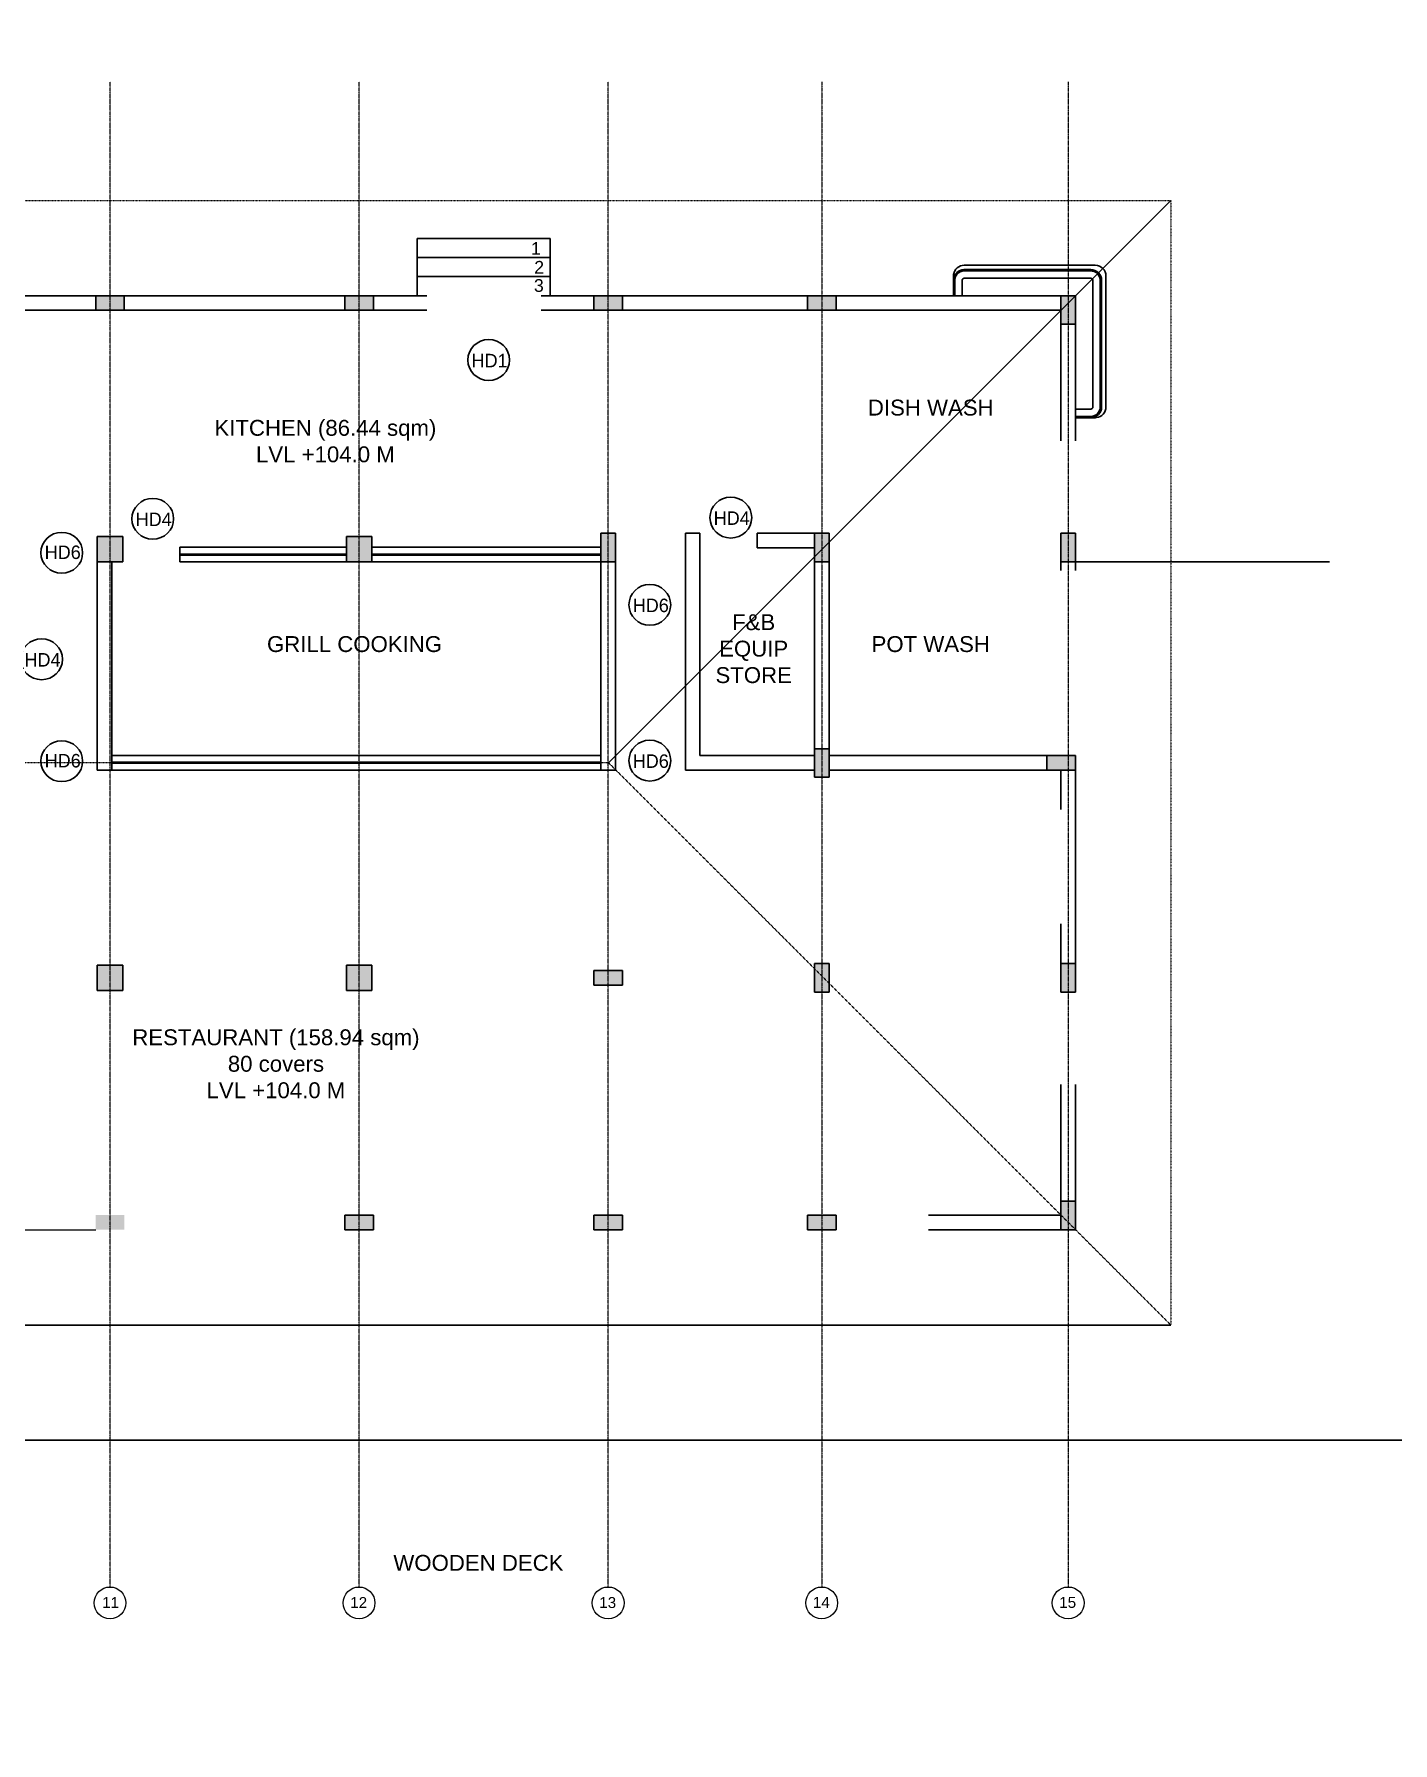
# Model space of a CAD drawing. Header units: millimetres. Extents: x 2659630 to 6742168, y -2425387 to -732288.
# Drawn here: x 2805026 to 2826409, y -1099130 to -1072239 of the extents above; entities that cross this region are included whole.
import ezdxf
from ezdxf.enums import TextEntityAlignment as Align

# ---------------------------------------------------------------- set-up
doc = ezdxf.new("R2010")
doc.units = ezdxf.units.MM
doc.header["$PDMODE"] = 35
doc.header["$PDSIZE"] = -25
for name, pattern in [('DASHED', [0.75, 0.5, -0.25]), ('Grid Line', [22.225, 12.7, -3.175, 3.175, -3.175]), ('Hidden', [7.14375, 4.7625, -2.38125]), ('Overhead', [3.96875, 2.38125, -1.5875])]:
    doc.linetypes.add(name, pattern=pattern)
for name, color, linetype, lineweight in [('A-ANNO-DIMS', 211, 'Continuous', 9), ('A-DETL-THIN', 151, 'Continuous', 18), ('A-ELEV-05', 233, 'Continuous', 0), ('A-FLOR-OVHD', 1, 'Overhead', 18), ('A-GENM', 13, 'Continuous', 18), ('A-GRID-DIMS', 211, 'Continuous', 9), ('A-hatch', 253, 'Continuous', 0), ('A-PLASTER', 50, 'Continuous', 0), ('A-STRUCTURE ABOVE', 251, 'DASHED', 0), ('A-WALL', 113, 'Continuous', 9), ('A-WALL-PATT', 111, 'Continuous', 0), ('S-GRID', 1, 'Continuous', 9), ('S-GRID-IDEN', 1, 'Continuous', 9)]:
    doc.layers.add(name, color=color, linetype=linetype, lineweight=lineweight)
doc.layers.add('A-LINE 08', color=8, linetype='Continuous')
doc.layers.get('A-ANNO-DIMS').off()
doc.styles.add('Arial', font='arial.ttf', dxfattribs={"height": 123})
doc.styles.add('Arial_6', font='arial.ttf', dxfattribs={"height": 122.941617})
doc.styles.add('style1', font='handlet.shx')
doc.dimstyles.new('Diagonal_-_2_5mm_Arial', dxfattribs={"dimscale": 304.8, "dimtxt": 123, "dimasz": 0.32, "dimexe": 0.4, "dimexo": 0.5, "dimgap": 0.28, "dimtad": 1, "dimdec": 0, "dimzin": 0, "dimdsep": 46, "dimtxsty": 'Arial', "dimblk1": 'OBLIQUE', "dimblk2": 'OBLIQUE', "dimsah": 1, "dimcen": 0.09, "dimdle": 0.4, "dimazin": 0, "dimtfac": 1, "dimtdec": 0, "dimtix": 1, "dimtmove": 0, "dimatfit": 3, "dimfxl": 1, "dimfxlon": 1, "dimtvp": 1, "dimtolj": 1, "dimtzin": 0, "dimarcsym": 2})

# ---------------------------------------------------------------- blocks, each defined once
blk = doc.blocks.new('A$C2D2C472C')
at = {"layer": 'A-WALL-PATT'}
h = blk.add_hatch(dxfattribs=at)
h.set_pattern_fill('ANSI37', color=256, scale=600, style=0)
h.set_pattern_definition([(45, (-102930.5, -114895.04), (-53.03301, 53.03301), []), (135, (-102930.5, -114895.04), (-53.03301, -53.03301), [])])
edge = h.paths.add_edge_path()
edge.add_line((945, 1920), (945, 2190))
edge.add_arc((910, 2190), 35, 359.9997, 449.9997)
edge.add_line((910, 2225), (207, 2225))
edge.add_arc((206, 2190), 34.8, 89.6479, 180.3515)
edge.add_line((172, 2190), (172, 990))
edge.add_arc((206, 990), 34.9, 179.8778, 270.1222)
edge.add_line((207, 955), (480, 955))
edge.add_line((480, 955), (480, 840))
edge.add_line((480, 840), (207, 840))
edge.add_arc((206, 990), 150, 192.8759, 270.0054, ccw=False)
edge.add_line((60, 956), (60, 2190))
edge.add_arc((204, 2196), 144, 89.0594, 182.2702, ccw=False)
edge.add_arc((117, -14981489), 14983828, 89.9969678, 89.9996576, ccw=False)
edge.add_arc((910, 2190), 150, 45.0021, 89.9973, ccw=False)
edge.add_arc((910, 2190), 150, -0.0027, 45.0021, ccw=False)
edge.add_line((1060, 2190), (1060, 1920))
edge.add_line((1060, 1920), (945, 1920))
at = {"layer": 'A-DETL-THIN'}
for p, q in [((480, 1920), (480, 1470)), ((710, 1920), (480, 1920))]:
    blk.add_line(p, q, dxfattribs=at)
at = {"layer": 'A-FLOR-OVHD'}
blk.add_lwpolyline([(1060, 1920, 0.457355), (890, 2120), (450, 2120, 0.414214), (280, 1950), (280, 1010, 0.414214), (450, 840), (480, 840), (480, 1920), (1060, 1920)], format="xyb", close=True, dxfattribs=at)
at = {"layer": 'A-GENM'}
for centre, start, end in [((207, 2190, 0), 89.9997, 179.9997), ((207, 990, 0), 179.9997, 192.8569), ((207, 990, 0), 192.8569, 205.714), ((207, 990, 0), 205.714, 218.5711), ((207, 990, 0), 218.5711, 231.4283), ((207, 990, 0), 231.4283, 244.2854), ((207, 990, 0), 244.2854, 269.9997)]:
    blk.add_arc(centre, 170, start, end, dxfattribs=at)
at = {"layer": 'A-PLASTER'}
for p, q in [((37, 2190, 0), (37, 990, 0)), ((910, 2360, 0), (207, 2360, 0)), ((1080, 1920), (1080, 2190, 0)), ((207, 820, 0), (480, 820, 0))]:
    blk.add_line(p, q, dxfattribs=at)
for centre, start, end in [((207, 2190, 0), 90, 180), ((910, 2190, 0), 359.9997, 89.9997), ((207, 990, 0), 180, 192.8571), ((207, 990, 0), 192.8571, 205.7143), ((207, 990, 0), 205.7143, 218.5714), ((207, 990, 0), 218.5714, 231.4286), ((207, 990, 0), 231.4286, 244.2857), ((207, 990, 0), 244.2857, 270)]:
    blk.add_arc(centre, 170, start, end, dxfattribs=at)
at = {"layer": 'A-WALL'}
blk.add_lwpolyline([(945, 1920), (945, 2190, 0.414213), (910, 2225), (207, 2225, 0.417815), (172, 2190), (172, 990, 0.415463), (207, 955), (480, 955), (480, 840), (207, 840, -0.34985), (60, 956), (60, 2190, -0.430724), (207, 2340, -0.000012), (910, 2340, -0.198891), (1016, 2296, -0.198934), (1060, 2190), (1060, 1920)], format="xyb", close=True, dxfattribs=at)
blk = doc.blocks.new('_Oblique')
at = {"color": 0, "linetype": 'ByBlock', "lineweight": -2}
blk.add_line((-0.5, -0.5), (0.5, 0.5), dxfattribs=at)
blk = doc.blocks.new('*D1912')
at = {"layer": 'A-GRID-DIMS', "color": 0, "lineweight": -2}
for p, q in [((3026076, -1094062), (3026076, -1094489)), ((2800878, -1094367), (3026198, -1094367)), ((2801000, -1094519), (2801000, -1094489))]:
    blk.add_line(p, q, dxfattribs=at)
at = {"layer": 'Defpoints', "color": 0, "ltscale": 2500}
for p in [(3026076, -1039892), (2801000, -1094367), (3026076, -1094367)]:
    blk.add_point(p, dxfattribs=at)
at = {"layer": 'A-GRID-DIMS', "color": 0, "lineweight": -2, "ltscale": 2500, "xscale": 97.536, "yscale": 97.536, "zscale": 97.536, "rotation": 180}
blk.add_blockref('_Oblique', (2801000, -1094367), dxfattribs=at)
at = {"layer": 'A-GRID-DIMS', "color": 0, "lineweight": -2, "ltscale": 2500, "xscale": 97.536, "yscale": 97.536, "zscale": 97.536}
blk.add_blockref('_Oblique', (3026076, -1094367), dxfattribs=at)
at = {"layer": 'A-GRID-DIMS', "color": 0, "ltscale": 2500, "insert": (2913538, -1094219), "char_height": 123, "attachment_point": 5, "style": 'Arial', "bg_fill": 3, "box_fill_scale": 1.1, "bg_fill_color": 257, "bg_fill_transparency": 0}
blk.add_mtext('\\A1;225076', dxfattribs=at)

msp = doc.modelspace()

# ---------------------------------------------------------------- hatches: boundary and pattern name
at = {"layer": 'A-hatch', "true_color": 0x939598}
h = msp.add_hatch(color=252, dxfattribs=at)
h.dxf.hatch_style = 1
h.paths.add_polyline_path([(2806420.126, -1086889.854), (2806020.126, -1086889.851), (2806020.124, -1087289.851), (2806420.124, -1087289.854)])
h.paths.add_polyline_path([(2810340.115, -1086889.874), (2809940.115, -1086889.872), (2809940.113, -1087289.872), (2810340.113, -1087289.874)])
h.paths.add_polyline_path([(2814285.114, -1086974.894), (2813835.114, -1086974.892), (2813835.113, -1087204.892), (2814285.113, -1087204.895)])
h.paths.add_polyline_path([(2817306.376, -1086946.175), (2817306.374, -1087314.91), (2817536.374, -1087314.912), (2817536.375, -1087176.177)])
h.paths.add_polyline_path([(2817536.376, -1086864.912), (2817306.376, -1086864.91), (2817306.376, -1086946.175), (2817536.375, -1087176.177)])
h.paths.add_polyline_path([(2821415.115, -1086864.932), (2821185.115, -1086864.931), (2821185.113, -1087314.931), (2821415.113, -1087314.932)])
h.paths.add_polyline_path([(2821415.096, -1090604.94), (2821185.096, -1090604.939), (2821185.094, -1090824.935), (2821415.093, -1091054.936)])
h.paths.add_polyline_path([(2821185.099, -1090824.939), (2821185.094, -1090824.939), (2821185.093, -1091054.939), (2821415.093, -1091054.94), (2821415.093, -1091054.936)])
h.paths.add_polyline_path([(2817646.356, -1090824.92), (2817196.356, -1090824.918), (2817196.354, -1091054.918), (2817646.354, -1091054.92)])
h.paths.add_polyline_path([(2814285.094, -1090824.899), (2813835.094, -1090824.896), (2813835.093, -1091054.896), (2814285.093, -1091054.899)])
h.paths.add_polyline_path([(2810365.094, -1090824.878), (2809915.094, -1090824.876), (2809915.093, -1091054.876), (2810365.093, -1091054.878)])
h.paths.add_polyline_path([(2806445.094, -1090824.858), (2805995.094, -1090824.855), (2805995.093, -1091054.855), (2806445.093, -1091054.858)])
h.paths.add_polyline_path([(2802525.095, -1090604.841), (2802075.095, -1090604.839), (2802075.093, -1091054.835), (2802525.093, -1091054.837)])
h.paths.add_polyline_path([(2817536.394, -1083484.911), (2817306.394, -1083484.91), (2817306.391, -1083934.91), (2817536.391, -1083934.911)])
h.paths.add_polyline_path([(2821415.132, -1083589.936), (2820965.132, -1083589.933), (2820965.131, -1083819.933), (2821415.131, -1083819.936)])
h.paths.add_polyline_path([(2821415.15, -1080094.936), (2821185.15, -1080094.935), (2821185.148, -1080544.935), (2821415.148, -1080544.936)])
h.paths.add_polyline_path([(2817536.411, -1080233.659), (2817306.41, -1080463.657), (2817306.409, -1080544.914), (2817536.409, -1080544.916)])
h.paths.add_polyline_path([(2817536.411, -1080233.659), (2817536.411, -1080094.916), (2817306.411, -1080094.914), (2817306.41, -1080463.657)])
h.paths.add_polyline_path([(2814175.15, -1080094.898), (2813945.15, -1080094.897), (2813945.148, -1080544.897), (2814175.148, -1080544.898)])
h.paths.add_polyline_path([(2810340.15, -1080144.878), (2809940.15, -1080144.876), (2809940.148, -1080544.876), (2810340.148, -1080544.878)])
h.paths.add_polyline_path([(2806420.161, -1080144.858), (2806020.161, -1080144.856), (2806020.159, -1080544.856), (2806420.159, -1080544.858)])
h.paths.add_polyline_path([(2798605.17, -1076354.821), (2798155.17, -1076354.819), (2798155.167, -1076804.814), (2798605.167, -1076804.817)])
h.paths.add_polyline_path([(2802525.17, -1076354.841), (2802075.17, -1076354.839), (2802075.167, -1076804.835), (2802525.167, -1076804.837)])
h.paths.add_polyline_path([(2806445.17, -1076354.862), (2805995.17, -1076354.859), (2805995.169, -1076584.859), (2806445.169, -1076584.862)])
h.paths.add_polyline_path([(2810365.17, -1076354.882), (2809915.17, -1076354.88), (2809915.169, -1076584.88), (2810365.169, -1076584.882)])
h.paths.add_polyline_path([(2814285.17, -1076354.903), (2813835.17, -1076354.9), (2813835.169, -1076584.9), (2814285.169, -1076584.903)])
h.paths.add_polyline_path([(2817646.431, -1076354.916), (2817196.431, -1076354.914), (2817196.43, -1076584.914), (2817646.43, -1076584.916)])
h.paths.add_polyline_path([(2821415.17, -1076354.94), (2821185.169, -1076584.939), (2821185.168, -1076804.935), (2821415.168, -1076804.936)])
h.paths.add_polyline_path([(2821415.17, -1076354.94), (2821415.17, -1076354.936), (2821185.17, -1076354.935), (2821185.169, -1076584.939)])
h.paths.add_polyline_path([(2798605.096, -1090604.817), (2798155.096, -1090604.814), (2798155.093, -1091054.815), (2798605.093, -1091054.817)])

# ---------------------------------------------------------------- linework, layer by layer
at = {"layer": 'A-ELEV-05'}
msp.add_line((2802525.093, -1091054.837), (2805995.093, -1091054.855), dxfattribs=at)
at = {"layer": 'A-LINE 08'}
for p, q in [((2814065.134, -1083704.899), (2822915.178, -1074854.948)), ((2811055.213, -1076354.884), (2811055.23, -1075454.888)), ((2811055.23, -1075454.888), (2813149.052, -1075454.899)), ((2813149.069, -1076354.884), (2813149.052, -1075454.899)), ((2811055.224, -1075754.886), (2813149.058, -1075754.897)), ((2819665.173, -1075874.927), (2821725.173, -1075874.937)), ((2811055.219, -1076054.886), (2813149.063, -1076054.897)), ((2819495.172, -1076045.096), (2819495.17, -1076354.926)), ((2819515.17, -1076354.926), (2819515.171, -1076114.789)), ((2819515.171, -1076114.789), (2819515.17, -1076354.927)), ((2819630.17, -1076354.927), (2819630.171, -1076114.79)), ((2821655.31, -1075944.8), (2819665.172, -1075944.79)), ((2819665.172, -1075964.79), (2821655.31, -1075964.8)), ((2821655.31, -1075964.8), (2819665.172, -1075964.79)), ((2819665.172, -1076079.79), (2821655.309, -1076079.8)), ((2821690.309, -1076114.8), (2821690.298, -1078104.937)), ((2821805.309, -1076114.801), (2821805.298, -1078104.938)), ((2821805.299, -1078104.938), (2821805.309, -1076114.801)), ((2821825.299, -1078104.938), (2821825.309, -1076114.801)), ((2821895.172, -1076044.939), (2821895.162, -1078104.938)), ((2805998.258, -1076354.859), (2802520.2, -1076354.841)), ((2805995.17, -1076354.859), (2805995.169, -1076584.859)), ((2806445.17, -1076354.862), (2805995.17, -1076354.859)), ((2806445.169, -1076584.862), (2806445.17, -1076354.862)), ((2809915.17, -1076354.88), (2806445.17, -1076354.862)), ((2809915.17, -1076354.88), (2809915.169, -1076584.88)), ((2810365.17, -1076354.882), (2809915.17, -1076354.88)), ((2810365.169, -1076584.882), (2810365.17, -1076354.882)), ((2811205.212, -1076354.887), (2810365.17, -1076354.882)), ((2813835.17, -1076354.9), (2813005.212, -1076354.896)), ((2813835.17, -1076354.9), (2813835.169, -1076584.9)), ((2814285.17, -1076354.903), (2813835.17, -1076354.9)), ((2814285.169, -1076584.903), (2814285.17, -1076354.903)), ((2817196.431, -1076354.918), (2814285.17, -1076354.903)), ((2817196.431, -1076354.914), (2817196.43, -1076584.914)), ((2817646.431, -1076354.916), (2817196.431, -1076354.914)), ((2817646.43, -1076584.916), (2817646.431, -1076354.916)), ((2821185.17, -1076354.939), (2817646.431, -1076354.92)), ((2819495.17, -1076354.926), (2819515.17, -1076354.926)), ((2819515.17, -1076354.927), (2819630.17, -1076354.927)), ((2821185.17, -1076354.935), (2821185.168, -1076804.935)), ((2821415.17, -1076354.936), (2821185.17, -1076354.935)), ((2821185.17, -1076354.935), (2821415.17, -1076354.936)), ((2821415.168, -1076804.936), (2821415.17, -1076354.936)), ((2821415.17, -1076354.936), (2821415.168, -1076804.936)), ((2805995.169, -1076584.859), (2802525.169, -1076584.841)), ((2805995.169, -1076584.859), (2806445.169, -1076584.862)), ((2809915.169, -1076584.88), (2806445.169, -1076584.862)), ((2809915.169, -1076584.88), (2810365.169, -1076584.882)), ((2811205.212, -1076584.887), (2810370.139, -1076584.882)), ((2813840.139, -1076584.9), (2813005.212, -1076584.896)), ((2813835.169, -1076584.9), (2814285.169, -1076584.903)), ((2817196.43, -1076584.914), (2814285.169, -1076584.903)), ((2817196.43, -1076584.914), (2817646.43, -1076584.916)), ((2821185.169, -1076584.939), (2817646.43, -1076584.925)), ((2821185.168, -1076804.935), (2821185.158, -1078639.293)), ((2821185.168, -1076804.935), (2821415.168, -1076804.936)), ((2821415.168, -1076804.936), (2821415.16, -1078639.294)), ((2821415.161, -1078139.936), (2821415.16, -1078254.936)), ((2821655.298, -1078254.937), (2821415.16, -1078254.936)), ((2821415.16, -1078254.936), (2821415.16, -1078274.936)), ((2821415.16, -1078254.936), (2821655.298, -1078254.937)), ((2821415.16, -1078274.936), (2821655.298, -1078274.937)), ((2821655.298, -1078139.937), (2821415.161, -1078139.936)), ((2821655.298, -1078274.937), (2821725.161, -1078274.937)), ((2806020.161, -1080144.856), (2806020.159, -1080544.856)), ((2806420.161, -1080144.858), (2806020.161, -1080144.856)), ((2806420.159, -1080544.858), (2806420.161, -1080144.858)), ((2809940.15, -1080144.876), (2809940.148, -1080544.876)), ((2810340.15, -1080144.878), (2809940.15, -1080144.876)), ((2810340.148, -1080544.878), (2810340.15, -1080144.878)), ((2813945.15, -1080094.897), (2813945.148, -1080544.897)), ((2814175.15, -1080094.898), (2813945.15, -1080094.897)), ((2814175.148, -1080544.898), (2814175.15, -1080094.898)), ((2815274.965, -1080094.88), (2815274.95, -1083819.899)), ((2815274.965, -1080094.882), (2815504.965, -1080094.883)), ((2815504.965, -1080094.883), (2815504.951, -1083589.901)), ((2816404.811, -1080094.908), (2816404.81, -1080324.905)), ((2816404.811, -1080094.908), (2817306.411, -1080094.914)), ((2817306.411, -1080094.914), (2817306.409, -1080544.914)), ((2817536.411, -1080094.916), (2817306.411, -1080094.914)), ((2817536.409, -1080544.916), (2817536.411, -1080094.916)), ((2821185.15, -1080094.935), (2821185.148, -1080544.935)), ((2821415.15, -1080094.936), (2821185.15, -1080094.935)), ((2821415.148, -1080544.936), (2821415.15, -1080094.936)), ((2807320.003, -1080544.866), (2807320.004, -1080314.864)), ((2807320.004, -1080314.864), (2809940.149, -1080314.874)), ((2810340.149, -1080314.876), (2813945.15, -1080314.891)), ((2816404.81, -1080324.905), (2817306.41, -1080324.911)), ((2806020.159, -1080544.856), (2806020.143, -1083819.85)), ((2806020.159, -1080544.856), (2806420.159, -1080544.858)), ((2806250.158, -1080544.857), (2806250.145, -1083819.852)), ((2807320.003, -1080544.866), (2809940.148, -1080544.876)), ((2809940.148, -1080544.876), (2810340.148, -1080544.878)), ((2810340.148, -1080544.878), (2813945.149, -1080544.893)), ((2813945.148, -1080544.897), (2813945.132, -1083819.892)), ((2813945.148, -1080544.897), (2814175.148, -1080544.898)), ((2814175.147, -1080544.898), (2814175.134, -1083819.893)), ((2817306.407, -1080544.914), (2817306.392, -1083484.91)), ((2817306.409, -1080544.914), (2817536.409, -1080544.916)), ((2817536.406, -1080544.916), (2817536.394, -1083484.911)), ((2821185.148, -1080544.94), (2821185.146, -1080678.673)), ((2821185.148, -1080544.935), (2821415.148, -1080544.936)), ((2821415.148, -1080544.936), (2821415.147, -1080678.675)), ((2821415.148, -1080544.936), (2825415.148, -1080544.956)), ((2806250.146, -1083589.859), (2813945.133, -1083589.89)), ((2817306.393, -1083589.91), (2815504.951, -1083589.901)), ((2817306.394, -1083484.91), (2817306.391, -1083934.91)), ((2817536.394, -1083484.911), (2817306.394, -1083484.91)), ((2817536.391, -1083934.911), (2817536.394, -1083484.911)), ((2817536.393, -1083589.912), (2820965.132, -1083589.934)), ((2820965.132, -1083589.933), (2820965.131, -1083819.933)), ((2821415.132, -1083589.936), (2820965.132, -1083589.933)), ((2821415.131, -1083819.936), (2821415.132, -1083589.936)), ((2806250.145, -1083819.861), (2806020.143, -1083819.859)), ((2806250.145, -1083819.852), (2813945.132, -1083819.892)), ((2813945.132, -1083819.892), (2814175.134, -1083819.893)), ((2817306.392, -1083819.909), (2815274.95, -1083819.899)), ((2817306.391, -1083934.91), (2817536.391, -1083934.911)), ((2817536.391, -1083819.911), (2820965.131, -1083819.933)), ((2820965.131, -1083819.933), (2821415.131, -1083819.936)), ((2821185.131, -1083819.935), (2821185.128, -1084442.504)), ((2821415.131, -1083819.936), (2821415.115, -1086864.932)), ((2821415.131, -1083819.936), (2821415.115, -1086864.932)), ((2821185.118, -1086242.504), (2821185.115, -1086864.931)), ((2806020.126, -1086889.851), (2806020.124, -1087289.851)), ((2806420.126, -1086889.854), (2806020.126, -1086889.851)), ((2806420.124, -1087289.854), (2806420.126, -1086889.854)), ((2809940.115, -1086889.872), (2809940.113, -1087289.872)), ((2810340.115, -1086889.874), (2809940.115, -1086889.872)), ((2810340.113, -1087289.874), (2810340.115, -1086889.874)), ((2817306.376, -1086864.91), (2817306.374, -1087314.91)), ((2817536.376, -1086864.912), (2817306.376, -1086864.91)), ((2817536.374, -1087314.912), (2817536.376, -1086864.912)), ((2821185.115, -1086864.931), (2821185.113, -1087314.931)), ((2821415.115, -1086864.932), (2821185.115, -1086864.931)), ((2821415.113, -1087314.932), (2821415.115, -1086864.932)), ((2813835.114, -1086974.892), (2813835.113, -1087204.892)), ((2814285.114, -1086974.894), (2813835.114, -1086974.892)), ((2814285.113, -1087204.895), (2814285.114, -1086974.894)), ((2806020.124, -1087289.851), (2806420.124, -1087289.854)), ((2809940.113, -1087289.872), (2810340.113, -1087289.874)), ((2813835.113, -1087204.892), (2814285.113, -1087204.895)), ((2817306.374, -1087314.91), (2817536.374, -1087314.912)), ((2821185.113, -1087314.931), (2821415.113, -1087314.932)), ((2821185.096, -1090604.939), (2821185.105, -1088770.55)), ((2821415.096, -1090604.94), (2821415.105, -1088770.551)), ((2821185.093, -1091054.939), (2821185.096, -1090604.939)), ((2821185.096, -1090604.939), (2821415.096, -1090604.94)), ((2821415.096, -1090604.94), (2821415.093, -1091054.94)), ((2809915.093, -1091054.876), (2809915.094, -1090824.876)), ((2809915.094, -1090824.876), (2810365.094, -1090824.878)), ((2810365.094, -1090824.878), (2810365.093, -1091054.878)), ((2813835.093, -1091054.896), (2813835.094, -1090824.896)), ((2813835.094, -1090824.896), (2814285.094, -1090824.899)), ((2814285.094, -1090824.899), (2814285.093, -1091054.899)), ((2817196.354, -1091054.918), (2817196.356, -1090824.918)), ((2817196.356, -1090824.918), (2817646.356, -1090824.92)), ((2817646.356, -1090824.92), (2817646.354, -1091054.92)), ((2821185.094, -1090824.938), (2819101.913, -1090824.928)), ((2810365.093, -1091054.878), (2809915.093, -1091054.876)), ((2814285.093, -1091054.899), (2813835.093, -1091054.896)), ((2817646.354, -1091054.92), (2817196.354, -1091054.918)), ((2821185.093, -1091054.939), (2819101.912, -1091054.928)), ((2821415.093, -1091054.94), (2821185.093, -1091054.939)), ((2766005.085, -1092554.647), (2822915.085, -1092554.944))]:
    msp.add_line(p, q, dxfattribs=at)
for points in [[(2809940.149, -1080421.553), (2807319.995, -1080421.719), (2807319.995, -1080438.367), (2809940.149, -1080438.202)], [(2810340.149, -1080438.203), (2813945.147, -1080438.216), (2813945.147, -1080421.567), (2810340.149, -1080421.555)]]:
    msp.add_lwpolyline(points, dxfattribs=at)
msp.add_lwpolyline([(2806250.145, -1083696.548), (2806250.145, -1083713.196), (2813945.132, -1083713.223), (2813945.132, -1083696.575)], close=True, dxfattribs=at)
for centre, radius, start, end in [((2819665.172, -1076044.927), 170, 89.9997132, 172.4030708), ((2821725.172, -1076044.938), 170, 359.9997132, 89.9996522), ((2819665.171, -1076114.79), 170, 154.2854286, 179.9997142), ((2819665.172, -1076044.927), 170, 172.4030708, 180.0568633), ((2819665.171, -1076114.79), 170, 141.4282863, 154.2854282), ((2819665.171, -1076114.79), 150, 154.2854286, 179.9997142), ((2819665.171, -1076114.79), 150, 167.1425754, 179.9997182), ((2819665.171, -1076114.79), 150, 154.285433, 167.1425746), ((2819665.171, -1076114.79), 150, 141.4282912, 154.2854309), ((2819665.171, -1076114.79), 150, 141.4282863, 154.2854282), ((2819665.171, -1076114.79), 170, 128.5711445, 141.4282852), ((2819665.171, -1076114.79), 150, 128.5711504, 141.4282872), ((2819665.171, -1076114.79), 150, 128.5711445, 141.4282852), ((2819665.171, -1076114.79), 170, 115.7139992, 128.5711407), ((2819665.171, -1076114.79), 150, 115.7139999, 128.5711408), ((2819665.171, -1076114.79), 150, 115.7139992, 128.5711407), ((2819665.171, -1076114.79), 170, 102.8568562, 115.7139981), ((2819665.171, -1076114.79), 150, 102.8568562, 115.7139981), ((2819665.171, -1076114.79), 150, 102.8568562, 115.713998), ((2819665.171, -1076114.79), 170, 89.9997132, 102.8568556), ((2819665.171, -1076114.79), 35, 89.9997137, 179.9997248), ((2819665.171, -1076114.79), 150, 89.9997132, 102.8568556), ((2819665.171, -1076114.79), 150, 89.9997132, 102.8568556), ((2821655.309, -1076114.8), 35, 359.9997132, 89.9996773), ((2821655.309, -1076114.8), 170, 359.9997132, 89.9996773), ((2821655.309, -1076114.8), 150, 80.0010659, 89.9996773), ((2821655.309, -1076114.8), 150, 359.9997132, 89.9996773), ((2821655.309, -1076114.8), 150, 70.0003703, 79.9996813), ((2821655.309, -1076114.8), 150, 60.0009952, 69.9996853), ((2821655.309, -1076114.8), 150, 50.002861, 59.9996893), ((2821655.309, -1076114.8), 150, 40.0033674, 49.9996933), ((2821655.309, -1076114.8), 150, 30.0011465, 39.9996972), ((2821655.309, -1076114.8), 150, 20.0004352, 29.9997012), ((2821655.309, -1076114.8), 150, 10.0011367, 19.9997052), ((2821655.309, -1076114.8), 150, 359.9997132, 9.9997092), ((2821655.298, -1078104.937), 35, 269.999743, 359.9997132), ((2821655.298, -1078104.937), 150, 269.999743, 359.9997132), ((2821655.298, -1078104.937), 170, 269.9997427, 359.9997132), ((2821655.298, -1078104.937), 150, 269.9997429, 359.9997132), ((2821725.161, -1078104.937), 170, 269.9997421, 276.1879112), ((2821725.161, -1078104.937), 170, 276.1879112, 359.9997132)]:
    msp.add_arc(centre, radius, start, end, dxfattribs=at)
for centre in [(2806892.989, -1079866.321), (2815989.978, -1079847.367), (2814715.702, -1081220.386), (2805142.408, -1082077.084), (2814715.693, -1083671.468)]:
    msp.add_ellipse(centre, major_axis=(328.606, 0), ratio=0.979539632, start_param=-6.283185307, end_param=0, dxfattribs=at)
at = {"layer": 'A-LINE 08', "extrusion": (0, 0, -1)}
for centre in [(2805460.902, -1080401.301), (2805460.889, -1083681.283)]:
    msp.add_ellipse(centre, major_axis=(328.606, 0), ratio=0.979539632, start_param=-6.283185307, end_param=0, dxfattribs=at)
at = {"layer": 'A-STRUCTURE ABOVE', "color": 252, "linetype": 'Hidden', "ltscale": 0.005, "true_color": 0x939598}
for p, q in [((2766005.178, -1074854.651), (2822915.178, -1074854.948)), ((2822915.178, -1074854.948), (2822915.085, -1092554.944)), ((2814065.134, -1083704.899), (2774855.125, -1083704.695)), ((2814065.134, -1083704.899), (2822915.085, -1092554.944))]:
    msp.add_line(p, q, dxfattribs=at)
at = {"layer": 'S-GRID', "linetype": 'Grid Line'}
for p, q in [((2806220.17, -1096677.472), (2806220.17, -1072989.822)), ((2810140.17, -1096677.472), (2810140.17, -1072989.822)), ((2814060.17, -1096677.472), (2814060.17, -1072989.822)), ((2817421.431, -1072989.822), (2817421.431, -1096677.472)), ((2821300.17, -1072989.822), (2821300.17, -1096677.472))]:
    msp.add_line(p, q, dxfattribs=at)
at = {"layer": 'S-GRID-IDEN'}
for centre in [(2806220.17, -1096927.472), (2810140.17, -1096927.472), (2814060.17, -1096927.472), (2817421.431, -1096927.472), (2821300.17, -1096927.472)]:
    msp.add_circle(centre, 250, dxfattribs=at)

# ---------------------------------------------------------------- block references
at = {"layer": 'A-ANNO-DIMS', "xscale": -1}
msp.add_blockref('A$C2D2C472C', (2802230.17, -1096974.487), dxfattribs=at)

# ---------------------------------------------------------------- texts
at = {"layer": 'A-LINE 08', "char_height": 199.649, "width": 185.12821, "attachment_point": 3, "rotation": 359.9997012, "line_spacing_factor": 0.938532, "style": 'Arial_6'}
for s, insert in [('1', (2812999.477, -1075512.138)), ('2', (2813051.48, -1075807.958)), ('3', (2813046.48, -1076094.958))]:
    msp.add_mtext(s, dxfattribs=dict(at, insert=insert))
at = {"layer": 'A-LINE 08', "char_height": 250, "attachment_point": 3, "style": 'Arial'}
for s, insert, width in [('\\pxqc;DISH WASH', (2822430.299, -1077990.999), 6586.34701), ('\\pxqc;KITCHEN (86.44 sqm)\\PLVL +104.0 M', (2811561.165, -1078309.81), 3903.33787), ('\\pxqc;F&B \\PEQUIP \\PSTORE', (2819643.299, -1081367.999), 6586.34701), ('\\pxqc;GRILL COOKING', (2813361.299, -1081712.999), 6586.34701), ('\\pxqc;POT WASH', (2822430.299, -1081712.999), 6586.34701), ('\\pxqc;RESTAURANT (158.94 sqm)\\P80 covers\\PLVL +104.0 M', (2812124.395, -1087901.095), 6586.34701), ('\\pxql;WOODEN DECK', (2814016.253, -1096172.235), 3336.61166)]:
    msp.add_mtext(s, dxfattribs=dict(at, insert=insert, width=width))
at = {"layer": 'A-LINE 08', "style": 'style1'}
for tag, p in [('HD4', (2806907.563, -1079980.841)), ('HD4', (2816004.552, -1079961.887)), ('HD6', (2805475.476, -1080498.928)), ('HD6', (2814730.276, -1081334.906)), ('HD4', (2805156.982, -1082191.604)), ('HD6', (2805475.463, -1083778.91)), ('HD6', (2814730.267, -1083785.988))]:
    msp.add_attdef(tag, text='W', height=212.147, dxfattribs=at).set_placement(p, align=Align.CENTER)
at = {"layer": 'S-GRID-IDEN', "style": 'Arial'}
for s, p in [('11', (2806095.364, -1097008.184)), ('12', (2809999.632, -1097008.184)), ('13', (2813918.751, -1097008.184)), ('14', (2817280.487, -1097005.605)), ('15', (2821158.227, -1097005.605))]:
    msp.add_text(s, height=172.1183, dxfattribs=at).set_placement(p)

# ---------------------------------------------------------------- next in the draw order: dimensions: what is measured, and where the dimension line sits
at = {"layer": 'A-GRID-DIMS'}
dim = msp.add_linear_dim(base=(3026075.788, -1094366.751), p1=(2801000.17, -1094366.751, 0), p2=(3026075.788, -1039892.47), dimstyle='Diagonal_-_2_5mm_Arial', override={"dimpost": '<>', "dimtmove": 1, "dimfxl": 1, "dimfxlon": 1, "dimtfill": 1, "dimtfillclr": 0, "dimarcsym": 2}, dxfattribs=at)
dim.commit()
dim.dimension.update_dxf_attribs({"geometry": '*D1912', "text_midpoint": (2913537.979, -1094218.606)})

# ---------------------------------------------------------------- next in the draw order: linework, layer by layer
at = {"layer": 'A-LINE 08'}
msp.add_ellipse((2812179.838, -1077367.738), major_axis=(328.606, 0), ratio=0.979539632, start_param=-6.283185307, end_param=0, dxfattribs=at)

# ---------------------------------------------------------------- next in the draw order: texts
at = {"layer": 'A-LINE 08', "style": 'style1'}
msp.add_attdef('HD1', text='W', height=212.147, dxfattribs=at).set_placement((2812194.412, -1077482.258), align=Align.CENTER)

doc.saveas('drawing.dxf')
